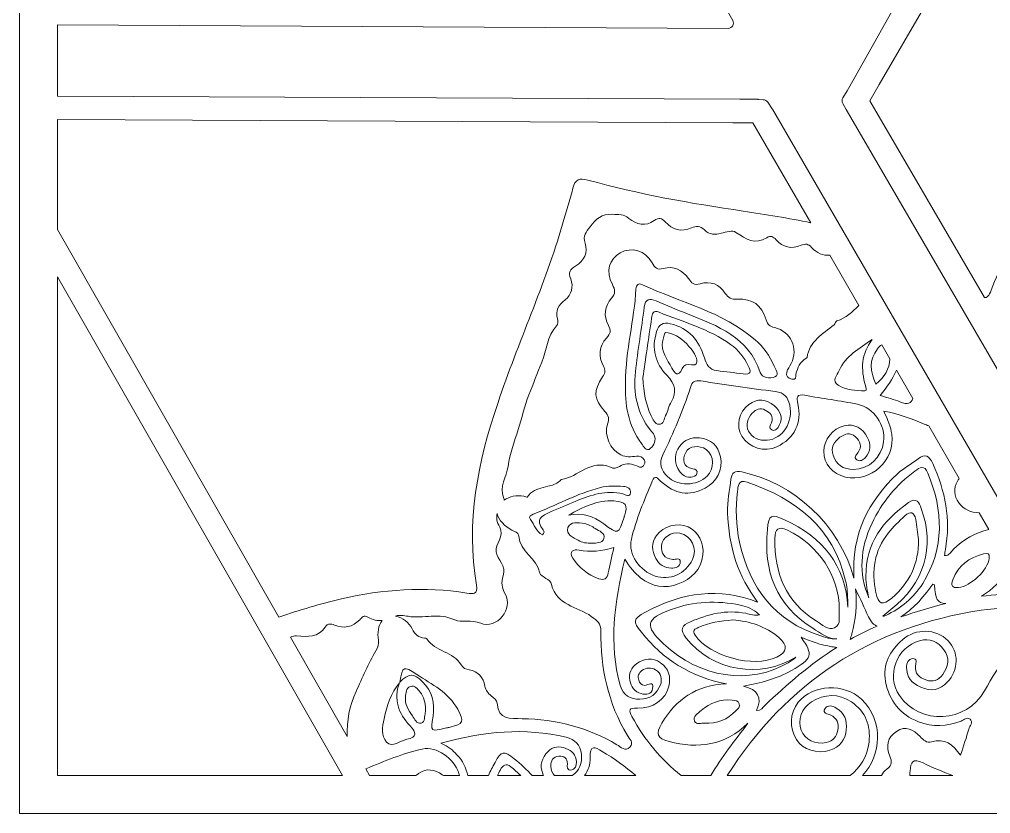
# Model space of a CAD drawing. Extents: x 13 to 5563, y -794 to -206.
# Drawn here: x 2300.8 to 2674.7, y -794.3 to -488.4 of the extents above; entities that cross this region are included whole.
import ezdxf

# ---------------------------------------------------------------- set-up
doc = ezdxf.new("R2010")
doc.units = 0
doc.header["$MEASUREMENT"] = 0
doc.layers.add('Layer 1', color=7, linetype='Continuous')

msp = doc.modelspace()

# ---------------------------------------------------------------- linework, layer by layer
at = {"layer": 'Layer 1', "lineweight": 0}
for points in [[(2300.75, -205.68), (2300.75, -794.32), (3275.25, -794.32), (3275.25, -205.68), (2300.75, -205.68)], [(2315.37, -779.7), (2315.37, -587.59), (2425.15, -779.7), (2315.37, -779.7)]]:
    msp.add_lwpolyline(points, dxfattribs=at)
for points, knots in [([(2739.53, -779.7), (2739.53, -779.7), (2737.33, -775.9), (2737.33, -775.9), (2737.33, -775.9), (2590.67, -523.04), (2590.67, -523.04), (2590.64, -522.99), (2590.61, -522.95), (2590.59, -522.91), (2590.59, -522.91), (2588.86, -520.35), (2588.86, -520.35), (2588.47, -519.77), (2587.84, -519.41), (2587.15, -519.36), (2587.15, -519.36), (2585.17, -519.23), (2585.17, -519.23), (2585.13, -519.23), (2585.08, -519.22), (2585.03, -519.22), (2585.03, -519.22), (2578.11, -519.19), (2578.11, -519.19), (2578.11, -519.19), (2315.37, -518.03), (2315.37, -518.03), (2315.37, -518.03), (2315.37, -490.5), (2315.37, -490.5), (2315.37, -490.5), (2573.64, -491.89), (2573.64, -491.89), (2573.64, -491.89), (2573.66, -491.89), (2573.66, -491.89), (2574.37, -491.89), (2575.03, -491.51), (2575.39, -490.9), (2575.75, -490.28), (2575.75, -489.51), (2575.4, -488.89), (2575.4, -488.89), (2430.29, -234.37), (2430.29, -234.37), (2430.29, -234.37), (2427.89, -230.18), (2427.89, -230.18), (2427.89, -230.18), (2426.55, -227.71), (2426.55, -227.71), (2426.2, -227.06), (2425.52, -226.66), (2424.79, -226.66), (2424.79, -226.66), (2424.79, -226.66), (2424.79, -226.66), (2424.79, -226.66), (2422.43, -226.66), (2422.43, -226.66), (2422.43, -226.66), (2315.37, -226.77), (2315.37, -226.77), (2315.37, -226.77), (2315.37, -220.3), (2315.37, -220.3), (2315.37, -220.3), (2481.4, -220.3), (2481.4, -220.3), (2481.4, -220.3), (2607.76, -439.3), (2607.76, -439.3), (2607.77, -439.3), (2607.77, -439.3), (2607.77, -439.3), (2608.13, -439.92), (2608.79, -440.3), (2609.5, -440.3), (2610.22, -440.3), (2610.88, -439.92), (2611.24, -439.3), (2611.24, -439.3), (2737.77, -220.3), (2737.77, -220.3), (2737.77, -220.3), (2785.49, -220.3), (2785.49, -220.3), (2785.49, -220.3), (2622.19, -511.23), (2622.19, -511.23), (2622.19, -511.23), (2619.48, -515.91), (2619.48, -515.91), (2619.48, -515.91), (2617.84, -518.59), (2617.84, -518.59), (2617.41, -519.29), (2617.4, -520.18), (2617.81, -520.89), (2617.81, -520.89), (2619.14, -523.17), (2619.14, -523.17), (2619.14, -523.17), (2768.38, -779.7), (2768.38, -779.7), (2768.38, -779.7), (2739.53, -779.7), (2739.53, -779.7)], [0, 0, 0, 0, 1, 1, 1, 2, 2, 2, 3, 3, 3, 4, 4, 4, 5, 5, 5, 6, 6, 6, 7, 7, 7, 8, 8, 8, 9, 9, 9, 10, 10, 10, 11, 11, 11, 12, 12, 12, 13, 13, 13, 14, 14, 14, 15, 15, 15, 16, 16, 16, 17, 17, 17, 18, 18, 18, 19, 19, 19, 20, 20, 20, 21, 21, 21, 22, 22, 22, 23, 23, 23, 24, 24, 24, 25, 25, 25, 26, 26, 26, 27, 27, 27, 28, 28, 28, 29, 29, 29, 30, 30, 30, 31, 31, 31, 32, 32, 32, 33, 33, 33, 34, 34, 34, 35, 35, 35, 36, 36, 36, 36]), ([(2906.69, -591.29), (2905.33, -592.31), (2904, -593.37), (2902.68, -594.47), (2899.91, -596.78), (2899.15, -596.01), (2898.05, -593.09), (2891.89, -576.84), (2882.27, -562.82), (2870.23, -550.37), (2859.28, -539.02), (2847.11, -529.09), (2834.81, -519.26), (2819.63, -507.14), (2804.62, -494.8), (2790.99, -480.88), (2786.68, -476.48), (2785.92, -476.6), (2781.78, -480.96), (2774.98, -488.11), (2767.57, -494.63), (2760.11, -501.08), (2742.5, -516.3), (2723.43, -529.78), (2706.78, -546.15), (2693.11, -559.59), (2681.75, -574.65), (2674.91, -592.72), (2674.05, -594.99), (2673.3, -595.76), (2672.29, -595.56), (2672.29, -595.56), (2628.19, -519.75), (2628.19, -519.75), (2628.19, -519.75), (2631.83, -513.47), (2631.83, -513.47), (2631.83, -513.47), (2686.06, -420.22), (2686.06, -420.22), (2697.82, -418), (2709.23, -414.68), (2719.06, -406.55), (2721.67, -404.39), (2722.79, -406.33), (2723.65, -408.51), (2728.05, -419.72), (2735.8, -428.42), (2744.88, -435.92), (2757.16, -446.06), (2769.76, -455.8), (2782.14, -465.82), (2785.34, -468.41), (2788, -468.06), (2791.13, -465.67), (2804.91, -455.14), (2818.56, -444.44), (2831.58, -432.99), (2839.25, -426.25), (2845.57, -418.43), (2849.37, -408.84), (2850.71, -405.44), (2852.24, -404.9), (2855.17, -407.22), (2862.51, -413.02), (2870.9, -416.78), (2880.01, -418.71), (2883.65, -419.48), (2887.3, -420.19), (2890.95, -420.86), (2890.95, -420.86), (2943.43, -512.42), (2943.43, -512.42), (2943.43, -512.42), (2947.65, -519.79), (2947.65, -519.79), (2947.65, -519.79), (2906.69, -591.29), (2906.69, -591.29)], [0, 0, 0, 0, 1, 1, 1, 2, 2, 2, 3, 3, 3, 4, 4, 4, 5, 5, 5, 6, 6, 6, 7, 7, 7, 8, 8, 8, 9, 9, 9, 10, 10, 10, 11, 11, 11, 12, 12, 12, 13, 13, 13, 14, 14, 14, 15, 15, 15, 16, 16, 16, 17, 17, 17, 18, 18, 18, 19, 19, 19, 20, 20, 20, 21, 21, 21, 22, 22, 22, 23, 23, 23, 24, 24, 24, 25, 25, 25, 26, 26, 26, 26]), ([(2579.41, -562.27), (2559.28, -559.31), (2539.22, -555.8), (2519.59, -550.3), (2516.43, -549.41), (2514.66, -550.09), (2513.84, -553.47), (2512.71, -558.12), (2511.26, -562.68), (2509.91, -567.27), (2503.01, -590.67), (2492.85, -612.88), (2485.03, -635.95), (2477.26, -658.86), (2472.59, -682.11), (2476.71, -706.39), (2477.31, -709.94), (2475.54, -709.8), (2472.98, -709.39), (2456.77, -706.8), (2440.72, -707.94), (2424.78, -711.63), (2416.59, -713.52), (2408.59, -715.94), (2400.68, -718.65), (2400.68, -718.65), (2315.37, -569.36), (2315.37, -569.36), (2315.37, -569.36), (2315.37, -527.06), (2315.37, -527.06), (2315.37, -527.06), (2575.49, -528.22), (2575.49, -528.22), (2575.49, -528.22), (2583.17, -528.26), (2583.17, -528.26), (2583.17, -528.26), (2605.5, -566.76), (2605.5, -566.76), (2596.86, -565), (2588.16, -563.56), (2579.41, -562.27)], [0, 0, 0, 0, 1, 1, 1, 2, 2, 2, 3, 3, 3, 4, 4, 4, 5, 5, 5, 6, 6, 6, 7, 7, 7, 8, 8, 8, 9, 9, 9, 10, 10, 10, 11, 11, 11, 12, 12, 12, 13, 13, 13, 14, 14, 14, 14]), ([(2615.46, -604.57), (2615.01, -604.69), (2614.86, -605.67), (2614.4, -606.05), (2610.12, -609.59), (2604.88, -612.34), (2604.02, -618.69), (2604.01, -618.79), (2603.78, -618.87), (2603.64, -618.95), (2601.32, -620.34), (2600.33, -622.6), (2599.75, -625.07), (2599.52, -626.04), (2600, -627.46), (2598.11, -626.99), (2596.68, -626.63), (2595.82, -625.76), (2596.23, -624.31), (2596.56, -623.15), (2597.33, -622.11), (2597.88, -621), (2600.78, -615.16), (2597.9, -608.64), (2591.55, -607.16), (2589.64, -606.71), (2588.87, -606.12), (2588.25, -604.13), (2586.45, -598.3), (2583.05, -595.94), (2577.17, -596.23), (2574.96, -596.34), (2573.68, -595.68), (2572.55, -593.95), (2570.23, -590.39), (2566.87, -589.1), (2562.85, -590.3), (2560.52, -590.99), (2559.59, -589.99), (2558.38, -588.29), (2556.04, -585), (2552.71, -583.24), (2548.65, -584.38), (2546.23, -585.05), (2545.47, -584.12), (2544.41, -582.24), (2541.69, -577.42), (2536.49, -575.91), (2532.09, -578.37), (2527.78, -580.78), (2526.47, -585.38), (2529.06, -590.51), (2530.1, -592.58), (2530.43, -593.92), (2528.76, -595.84), (2526.07, -598.92), (2525.55, -602.62), (2527.51, -606.29), (2528.56, -608.27), (2528.41, -609.53), (2526.83, -611.16), (2523.76, -614.35), (2523.64, -618.16), (2525.6, -621.95), (2526.44, -623.56), (2526.38, -624.56), (2525.32, -626.1), (2521.64, -631.44), (2521.85, -634.69), (2526.19, -639.4), (2527.68, -641.02), (2527.88, -642.31), (2527.22, -644.36), (2525.78, -648.85), (2528.21, -654.07), (2532.35, -656.17), (2534.27, -657.14), (2536.27, -657), (2538.29, -656.64), (2539.7, -656.39), (2540.73, -656.96), (2541.39, -658.17), (2541.81, -658.95), (2541.55, -659.73), (2541.01, -660.33), (2540.03, -661.44), (2538.98, -660.62), (2538.03, -660.24), (2535.86, -659.38), (2533.76, -659.39), (2531.75, -660.59), (2530.63, -661.26), (2529.69, -661.55), (2528.31, -660.94), (2520.84, -657.68), (2515.86, -664.68), (2509.4, -665.7), (2509.28, -665.72), (2509.21, -665.94), (2509.1, -666.04), (2505.44, -669.39), (2499.25, -667.68), (2496.26, -672.43), (2496.19, -672.54), (2495.41, -672.19), (2494.96, -672.1), (2492.21, -671.53), (2489.4, -672.11), (2487.41, -673.59), (2487.41, -673.34), (2487.39, -673.1), (2487.3, -672.92), (2485.15, -668.26), (2488.4, -664.62), (2488.91, -660.6), (2489.57, -655.44), (2491.29, -651.13), (2492.84, -646.4), (2494.27, -642.01), (2495.12, -637.54), (2496.91, -633.04), (2498.58, -628.87), (2500.15, -624.63), (2501.86, -620.4), (2503.72, -615.8), (2503.91, -610.5), (2507.56, -606.47), (2508.07, -605.9), (2508.18, -604.6), (2507.95, -603.8), (2507.02, -600.5), (2508.35, -598.46), (2510.89, -596.42), (2513.33, -594.47), (2514.2, -591.4), (2513.02, -588.42), (2511.99, -585.8), (2512.77, -584.74), (2515.02, -583.38), (2518.16, -581.48), (2519.76, -578.22), (2518.55, -574.63), (2517.56, -571.71), (2518.89, -570.41), (2520.46, -568.34), (2522.77, -565.28), (2524.9, -563.35), (2529.09, -563.5), (2531.48, -563.58), (2533.4, -563.4), (2535.4, -565.08), (2538.33, -567.53), (2541.81, -568.31), (2545.2, -565.94), (2546.96, -564.71), (2547.99, -564.78), (2549.43, -566.42), (2552.15, -569.51), (2555.63, -570.41), (2559.49, -568.76), (2561.39, -567.95), (2562.92, -567.81), (2564.47, -569.46), (2568.36, -573.59), (2573.76, -568.6), (2576.59, -570.46), (2580.75, -573.19), (2583.91, -575.27), (2588.52, -572.51), (2590.04, -571.6), (2591, -572.05), (2592.08, -573.28), (2594.71, -576.32), (2598.04, -576.98), (2601.69, -575.46), (2603.35, -574.76), (2604.55, -574.86), (2605.77, -576.25), (2607.78, -578.54), (2610.17, -579.51), (2612.75, -579.27), (2612.75, -579.27), (2623.97, -598.61), (2623.97, -598.61), (2621.39, -600.95), (2619.03, -603.62), (2615.46, -604.57)], [0, 0, 0, 0, 1, 1, 1, 2, 2, 2, 3, 3, 3, 4, 4, 4, 5, 5, 5, 6, 6, 6, 7, 7, 7, 8, 8, 8, 9, 9, 9, 10, 10, 10, 11, 11, 11, 12, 12, 12, 13, 13, 13, 14, 14, 14, 15, 15, 15, 16, 16, 16, 17, 17, 17, 18, 18, 18, 19, 19, 19, 20, 20, 20, 21, 21, 21, 22, 22, 22, 23, 23, 23, 24, 24, 24, 25, 25, 25, 26, 26, 26, 27, 27, 27, 28, 28, 28, 29, 29, 29, 30, 30, 30, 31, 31, 31, 32, 32, 32, 33, 33, 33, 34, 34, 34, 35, 35, 35, 36, 36, 36, 37, 37, 37, 38, 38, 38, 39, 39, 39, 40, 40, 40, 41, 41, 41, 42, 42, 42, 43, 43, 43, 44, 44, 44, 45, 45, 45, 46, 46, 46, 47, 47, 47, 48, 48, 48, 49, 49, 49, 50, 50, 50, 51, 51, 51, 52, 52, 52, 53, 53, 53, 54, 54, 54, 55, 55, 55, 56, 56, 56, 57, 57, 57, 58, 58, 58, 59, 59, 59, 60, 60, 60, 61, 61, 61, 62, 62, 62, 62]), ([(2557.96, -601.86), (2553.9, -600.26), (2549.87, -598.6), (2545.87, -596.89), (2543.32, -595.79), (2541.74, -596.07), (2541.33, -599.24), (2540.25, -607.57), (2538.85, -615.86), (2537.94, -624.21), (2537.05, -632.35), (2538.55, -640.04), (2543.74, -646.69), (2544.22, -647.3), (2544.8, -647.87), (2545.12, -648.56), (2546.06, -650.57), (2545.07, -652.53), (2543.8, -653.64), (2542.01, -655.19), (2541.12, -652.86), (2540.33, -651.8), (2535, -644.7), (2533.82, -636.49), (2534.15, -628.39), (2534.06, -615.85), (2537.56, -604.19), (2538.12, -592.22), (2538.2, -590.54), (2539.12, -589.93), (2540.61, -590.63), (2555.19, -597.48), (2571.41, -600.95), (2584.03, -611.84), (2587.31, -614.66), (2589.62, -618.12), (2591.36, -621.96), (2591.93, -623.22), (2593.49, -625.2), (2591.67, -626.08), (2589.76, -627), (2586.74, -626.59), (2585.99, -624.39), (2581.39, -610.84), (2569.64, -606.45), (2557.96, -601.86)], [0, 0, 0, 0, 1, 1, 1, 2, 2, 2, 3, 3, 3, 4, 4, 4, 5, 5, 5, 6, 6, 6, 7, 7, 7, 8, 8, 8, 9, 9, 9, 10, 10, 10, 11, 11, 11, 12, 12, 12, 13, 13, 13, 14, 14, 14, 15, 15, 15, 15]), ([(2551.37, -605.65), (2548.51, -604.97), (2546.95, -606), (2546.09, -608.69), (2544.03, -615.12), (2545.57, -620.92), (2550.04, -625.53), (2553.29, -628.89), (2553.94, -631.87), (2551.71, -635.82), (2550.8, -637.43), (2550.39, -639.31), (2549.56, -640.98), (2548.91, -642.27), (2548.93, -644.51), (2547.01, -644.4), (2545.43, -644.3), (2544.67, -642.45), (2544, -641.07), (2541.93, -636.81), (2541.08, -632.25), (2540.81, -626.41), (2541.81, -619.5), (2542.97, -611.51), (2544.16, -603.51), (2544.39, -601.91), (2544.69, -600.25), (2547.04, -601.21), (2556.38, -605.02), (2566.25, -607.62), (2574.6, -613.65), (2577.6, -615.81), (2579.73, -618.59), (2581.39, -621.82), (2582.49, -623.96), (2582.65, -625.44), (2579.45, -624.99), (2576.06, -624.51), (2572.66, -624.12), (2569.27, -623.71), (2566.34, -623.35), (2565.22, -621.41), (2564.47, -618.78), (2562.52, -612.06), (2558.48, -607.34), (2551.37, -605.65)], [0, 0, 0, 0, 1, 1, 1, 2, 2, 2, 3, 3, 3, 4, 4, 4, 5, 5, 5, 6, 6, 6, 7, 7, 7, 8, 8, 8, 9, 9, 9, 10, 10, 10, 11, 11, 11, 12, 12, 12, 13, 13, 13, 14, 14, 14, 15, 15, 15, 15]), ([(2561.56, -620.38), (2561.35, -621.75), (2560.46, -621.62), (2559.5, -621.44), (2557.98, -621.16), (2556.59, -621.46), (2555.96, -622.95), (2554.39, -626.62), (2552.97, -624.6), (2552.01, -622.75), (2550.29, -619.44), (2547.45, -616.44), (2548.48, -612.17), (2548.84, -610.66), (2548.99, -609.06), (2549.62, -609.02), (2554.69, -609.01), (2562.07, -617.05), (2561.56, -620.38)], [0, 0, 0, 0, 1, 1, 1, 2, 2, 2, 3, 3, 3, 4, 4, 4, 5, 5, 5, 6, 6, 6, 6]), ([(2626.52, -629.43), (2626.73, -630.14), (2627.15, -631.42), (2626.31, -631.45), (2622.74, -631.57), (2619.07, -631.12), (2616.02, -629.31), (2613.29, -627.69), (2615.62, -625.47), (2616.41, -623.69), (2618.9, -618.01), (2624.14, -615.16), (2629.03, -611.79), (2624.9, -617.31), (2624.64, -623.22), (2626.52, -629.43)], [0, 0, 0, 0, 1, 1, 1, 2, 2, 2, 3, 3, 3, 4, 4, 4, 5, 5, 5, 5]), ([(2635.92, -619.21), (2635.8, -623.03), (2633.82, -626.11), (2630.55, -628.92), (2628.1, -623.91), (2627.94, -619.51), (2631.09, -615.37), (2631.56, -614.75), (2632.1, -614.1), (2632.81, -613.84), (2632.81, -613.84), (2635.92, -619.21), (2635.92, -619.21)], [0, 0, 0, 0, 1, 1, 1, 2, 2, 2, 3, 3, 3, 4, 4, 4, 4]), ([(2639.77, -635.75), (2637.5, -634.78), (2635.07, -634.2), (2632.2, -633.28), (2634.69, -630.1), (2637.07, -626.98), (2638.41, -623.5), (2638.41, -623.5), (2644.77, -634.46), (2644.77, -634.46), (2644.16, -636.32), (2642.78, -637.03), (2639.77, -635.75)], [0, 0, 0, 0, 1, 1, 1, 2, 2, 2, 3, 3, 3, 4, 4, 4, 4]), ([(2662.45, -674.64), (2664.27, -677.21), (2667.22, -678.44), (2670.27, -678.43), (2670.27, -678.43), (2674.05, -684.96), (2674.05, -684.96), (2668.92, -686.19), (2664.25, -688.56), (2660.29, -692.57), (2659.4, -693.47), (2658.9, -695.03), (2656.94, -694.95), (2657.06, -694.1), (2657.15, -693.36), (2657.28, -692.63), (2659.41, -681.02), (2657.24, -670.07), (2652.4, -659.47), (2651.07, -656.56), (2649.55, -655.6), (2646.77, -657.75), (2644.2, -659.73), (2641.26, -661.17), (2638.84, -663.45), (2627.65, -674.01), (2621.1, -686.56), (2622.09, -703.65), (2616.35, -682.98), (2598.96, -666.97), (2578.92, -662.73), (2576.3, -662.17), (2575.05, -662.91), (2574.71, -665.45), (2574.13, -669.76), (2573.31, -674.05), (2573.43, -678.43), (2573.77, -691.46), (2577.51, -702.99), (2584.95, -712.89), (2570.39, -707.13), (2555.99, -708.99), (2541.78, -716.76), (2536.89, -719.43), (2536.88, -720.26), (2540.25, -724.47), (2548.51, -734.82), (2558.94, -741.67), (2573.03, -744.33), (2561.15, -744.75), (2553.56, -750.46), (2548.15, -759.53), (2545.66, -763.7), (2546.13, -765.35), (2550.89, -766.58), (2562.11, -769.47), (2572.5, -768.16), (2581.25, -759.53), (2576.25, -766.16), (2571.04, -772.55), (2566.97, -779.7), (2566.97, -779.7), (2555.6, -779.7), (2555.6, -779.7), (2547.78, -773.51), (2541.45, -765.94), (2536.59, -756.99), (2535.26, -754.56), (2535.33, -753.51), (2538.75, -753.71), (2544.58, -754.05), (2549.55, -750.32), (2550.78, -745.31), (2551.67, -741.63), (2550.76, -738.46), (2547.61, -736.23), (2544.56, -734.06), (2541.39, -734.49), (2538.45, -736.5), (2536.19, -738.05), (2535.33, -740.37), (2535.82, -743.04), (2536.27, -745.49), (2537.6, -747.41), (2540.1, -748.13), (2542.06, -748.69), (2544.24, -748.49), (2544.56, -746.15), (2545, -743), (2542.82, -744.91), (2541.55, -744.93), (2540.34, -744.95), (2539.56, -744.07), (2539.21, -742.96), (2538.74, -741.47), (2539.13, -740.17), (2540.42, -739.25), (2542.1, -738.06), (2543.99, -737.89), (2545.7, -738.95), (2547.86, -740.27), (2548.37, -742.59), (2547.54, -744.72), (2546.2, -748.14), (2543.6, -750.29), (2539.69, -750.27), (2535.92, -750.26), (2533.15, -748.91), (2532.05, -744.86), (2527.69, -728.85), (2529.84, -713.12), (2533.84, -696.31), (2535.85, -699.49), (2537.66, -701.73), (2539.92, -703.5), (2544.31, -706.96), (2549.33, -707.83), (2554.45, -705.87), (2559.47, -703.95), (2563.18, -700.51), (2563.91, -694.71), (2564.47, -690.24), (2562.03, -685.56), (2558.18, -683.92), (2553.96, -682.12), (2548.7, -683.55), (2546.03, -687.22), (2543.93, -690.1), (2544.24, -693.09), (2545.75, -696.04), (2546.99, -698.45), (2549.08, -699.75), (2551.78, -699.79), (2553.39, -699.81), (2555.25, -699.28), (2555.22, -697.42), (2555.2, -695.44), (2553.44, -696.57), (2552.33, -696.46), (2549.11, -696.13), (2547.63, -694.16), (2547.99, -691.03), (2548.35, -687.98), (2551.87, -685.72), (2554.98, -686.32), (2559.5, -687.2), (2561.97, -692.28), (2559.91, -696.47), (2557.16, -702.07), (2551.19, -704.7), (2545.48, -702.84), (2539.57, -700.9), (2535.04, -694.42), (2536.37, -688.73), (2538.18, -680.99), (2541.34, -673.66), (2544.4, -666.33), (2545.53, -663.61), (2546.44, -665.25), (2547.63, -666.32), (2553.26, -671.37), (2558.55, -672.16), (2564.76, -668.99), (2569.34, -666.65), (2571.72, -661.91), (2570.66, -656.9), (2569.75, -652.59), (2567.01, -650.11), (2562.64, -649.62), (2559.46, -649.26), (2556.77, -650.37), (2554.87, -652.96), (2552.95, -655.59), (2552.84, -658.51), (2554.25, -661.36), (2555.24, -663.39), (2556.76, -664.97), (2559.35, -664.72), (2560.29, -664.63), (2561.31, -664.43), (2561.61, -663.4), (2561.95, -662.21), (2561.06, -661.71), (2560.08, -661.52), (2556.09, -660.75), (2555.98, -658.1), (2557.31, -655.21), (2558.48, -652.67), (2562.6, -652.25), (2565.16, -654.1), (2568.31, -656.38), (2568.49, -661.49), (2565.51, -664.4), (2561.6, -668.22), (2554.2, -668.32), (2550.26, -664.5), (2547.85, -662.15), (2546.9, -659.58), (2548.53, -656.11), (2552.5, -647.66), (2556.34, -639.13), (2559.1, -630.18), (2559.77, -628.03), (2560.68, -627.29), (2563.13, -627.68), (2572.65, -629.22), (2582.21, -630.58), (2591.78, -631.74), (2595.2, -632.16), (2596.69, -633.97), (2597.34, -637.01), (2598.76, -643.64), (2594.67, -650.06), (2588.61, -650.5), (2585.64, -650.72), (2582.9, -649.79), (2581.51, -646.99), (2580.3, -644.54), (2581.03, -642.17), (2582.92, -640.13), (2584.37, -638.56), (2586.02, -637.91), (2587.91, -638.93), (2589.76, -639.91), (2591.35, -641.26), (2590.29, -643.77), (2589.87, -644.76), (2589.1, -646), (2590.48, -646.58), (2591.94, -647.2), (2592.76, -645.82), (2593.31, -644.75), (2594.87, -641.76), (2593.71, -639.18), (2591.42, -637.27), (2588.38, -634.73), (2584.94, -634.25), (2581.57, -636.78), (2577.72, -639.68), (2576.58, -645.06), (2578.91, -648.9), (2581.67, -653.45), (2587.69, -655.31), (2592.39, -653.05), (2599.13, -649.82), (2602.17, -643.87), (2600.5, -636.51), (2599.89, -633.82), (2600.02, -632.66), (2603.2, -633.23), (2609.93, -634.46), (2616.74, -635.29), (2623.44, -636.68), (2629.82, -638), (2634.26, -644.7), (2633.49, -651.08), (2632.75, -657.2), (2627.9, -661.64), (2621.86, -661.76), (2617.91, -661.83), (2615.32, -659.85), (2614.04, -656.29), (2612.99, -653.38), (2614.41, -651.11), (2616.7, -649.41), (2618.58, -648), (2620.69, -647.39), (2622.67, -649.17), (2624.62, -650.93), (2625.24, -653.08), (2623.58, -655.4), (2622.94, -656.28), (2621.78, -657.07), (2623.17, -658.04), (2624.43, -658.92), (2625.62, -658.1), (2626.47, -657.17), (2628.67, -654.8), (2628.65, -652.05), (2627.21, -649.38), (2625.34, -645.89), (2622.44, -644.08), (2618.34, -644.95), (2613.96, -645.89), (2610.5, -650.27), (2610.45, -654.78), (2610.41, -659.55), (2613.79, -663.59), (2618.76, -664.71), (2628.63, -666.92), (2638.06, -658.18), (2636.63, -648.14), (2636.24, -645.36), (2635.2, -642.77), (2633.57, -639.33), (2639.55, -640.4), (2644.39, -642.35), (2649.15, -644.28), (2649.73, -644.52), (2650.31, -644.76), (2650.88, -645), (2650.88, -645), (2662.61, -665.23), (2662.61, -665.23), (2662.36, -665.55), (2662.13, -665.9), (2661.92, -666.27), (2660.32, -669.08), (2660.57, -671.99), (2662.45, -674.64)], [0, 0, 0, 0, 1, 1, 1, 2, 2, 2, 3, 3, 3, 4, 4, 4, 5, 5, 5, 6, 6, 6, 7, 7, 7, 8, 8, 8, 9, 9, 9, 10, 10, 10, 11, 11, 11, 12, 12, 12, 13, 13, 13, 14, 14, 14, 15, 15, 15, 16, 16, 16, 17, 17, 17, 18, 18, 18, 19, 19, 19, 20, 20, 20, 21, 21, 21, 22, 22, 22, 23, 23, 23, 24, 24, 24, 25, 25, 25, 26, 26, 26, 27, 27, 27, 28, 28, 28, 29, 29, 29, 30, 30, 30, 31, 31, 31, 32, 32, 32, 33, 33, 33, 34, 34, 34, 35, 35, 35, 36, 36, 36, 37, 37, 37, 38, 38, 38, 39, 39, 39, 40, 40, 40, 41, 41, 41, 42, 42, 42, 43, 43, 43, 44, 44, 44, 45, 45, 45, 46, 46, 46, 47, 47, 47, 48, 48, 48, 49, 49, 49, 50, 50, 50, 51, 51, 51, 52, 52, 52, 53, 53, 53, 54, 54, 54, 55, 55, 55, 56, 56, 56, 57, 57, 57, 58, 58, 58, 59, 59, 59, 60, 60, 60, 61, 61, 61, 62, 62, 62, 63, 63, 63, 64, 64, 64, 65, 65, 65, 66, 66, 66, 67, 67, 67, 68, 68, 68, 69, 69, 69, 70, 70, 70, 71, 71, 71, 72, 72, 72, 73, 73, 73, 74, 74, 74, 75, 75, 75, 76, 76, 76, 77, 77, 77, 78, 78, 78, 79, 79, 79, 80, 80, 80, 81, 81, 81, 82, 82, 82, 83, 83, 83, 84, 84, 84, 85, 85, 85, 86, 86, 86, 87, 87, 87, 88, 88, 88, 89, 89, 89, 90, 90, 90, 91, 91, 91, 92, 92, 92, 93, 93, 93, 94, 94, 94, 95, 95, 95, 96, 96, 96, 97, 97, 97, 98, 98, 98, 99, 99, 99, 100, 100, 100, 101, 101, 101, 102, 102, 102, 103, 103, 103, 103]), ([(2648.56, -705.68), (2645.11, -711.25), (2640.18, -715.21), (2634.3, -718.01), (2633.87, -718.23), (2633.51, -718.29), (2633.19, -718.26), (2634.21, -717.41), (2635.23, -716.55), (2636.28, -715.74), (2649.02, -705.92), (2653.37, -691.42), (2648, -676.87), (2647.09, -674.39), (2646.2, -672.39), (2643.12, -674.55), (2633.2, -681.49), (2626.5, -690.17), (2626.68, -703.04), (2626.71, -705.86), (2627.24, -708.56), (2627.79, -711.25), (2623.84, -701.86), (2624.37, -692.34), (2629.03, -682.51), (2632.88, -674.37), (2638.32, -667.72), (2645.5, -662.4), (2647.47, -660.95), (2649.22, -659.91), (2650.55, -663.16), (2656.44, -677.66), (2657.1, -691.9), (2648.56, -705.68)], [0, 0, 0, 0, 1, 1, 1, 2, 2, 2, 3, 3, 3, 4, 4, 4, 5, 5, 5, 6, 6, 6, 7, 7, 7, 8, 8, 8, 9, 9, 9, 10, 10, 10, 11, 11, 11, 11]), ([(2595.34, -681.18), (2590.06, -678.81), (2589.29, -679.09), (2588.74, -684.97), (2587.23, -700.93), (2592.07, -714.11), (2606.18, -722.93), (2609.07, -724.73), (2612.42, -727.41), (2615.53, -726.98), (2614.15, -727.26), (2612.21, -726.84), (2609.29, -725.9), (2591.51, -720.24), (2581.99, -707.41), (2578.02, -689.78), (2576.57, -683.35), (2576.51, -676.85), (2577.24, -670.33), (2577.47, -668.29), (2577.37, -665.52), (2580.91, -666.7), (2599.87, -673.05), (2613.99, -684.23), (2618.87, -704.66), (2619.12, -705.71), (2619.33, -706.79), (2619.45, -707.86), (2619.58, -709.1), (2619.58, -710.34), (2619.62, -711.2), (2619.77, -712.45), (2619.8, -713.62), (2619.75, -714.76), (2618.82, -698.82), (2610.14, -687.84), (2595.34, -681.18)], [0, 0, 0, 0, 1, 1, 1, 2, 2, 2, 3, 3, 3, 4, 4, 4, 5, 5, 5, 6, 6, 6, 7, 7, 7, 8, 8, 8, 9, 9, 9, 10, 10, 10, 11, 11, 11, 12, 12, 12, 12]), ([(2533.1, -671.19), (2526.67, -669.55), (2520.83, -671.62), (2515.04, -673.97), (2511.74, -675.3), (2508.51, -676.82), (2505.21, -678.16), (2501.84, -679.54), (2499.09, -681.06), (2502.47, -685.09), (2502.88, -685.58), (2502.95, -686.24), (2502.12, -687.02), (2499.82, -685.65), (2498.94, -683.1), (2497.51, -681.02), (2496.68, -679.81), (2497.67, -679.38), (2498.55, -679.05), (2507.24, -675.74), (2515.39, -671.04), (2524.48, -668.75), (2527.37, -668.03), (2530.34, -668.1), (2533.29, -668.29), (2534.88, -668.39), (2536.33, -669.2), (2536.06, -670.76), (2535.73, -672.7), (2534.07, -671.44), (2533.1, -671.19)], [0, 0, 0, 0, 1, 1, 1, 2, 2, 2, 3, 3, 3, 4, 4, 4, 5, 5, 5, 6, 6, 6, 7, 7, 7, 8, 8, 8, 9, 9, 9, 10, 10, 10, 10]), ([(2525.78, -682.77), (2521.7, -679.75), (2517.33, -678.29), (2512.15, -679.41), (2517.65, -676.34), (2523.16, -673.48), (2529.65, -673.92), (2534.36, -674.24), (2535.09, -675.33), (2533.7, -679.74), (2533.66, -679.89), (2533.61, -680.04), (2533.56, -680.18), (2531.41, -686.84), (2531.37, -686.89), (2525.78, -682.77)], [0, 0, 0, 0, 1, 1, 1, 2, 2, 2, 3, 3, 3, 4, 4, 4, 5, 5, 5, 5]), ([(2487.74, -709.7), (2486.52, -707.38), (2486.12, -705.29), (2487.02, -702.73), (2488.33, -699.01), (2484.72, -696.47), (2484.27, -693.45), (2483.84, -690.56), (2487.63, -687.34), (2485.69, -683.97), (2484.56, -682.01), (2484.21, -680.39), (2484.76, -678.79), (2485.07, -681.45), (2487.83, -683.64), (2490.31, -685.18), (2491.32, -685.8), (2492.91, -685.84), (2493.01, -687.42), (2493.38, -693.47), (2500.01, -695.97), (2501.07, -701.69), (2501.22, -702.51), (2502.59, -703.16), (2503.48, -703.76), (2504.39, -704.38), (2505.38, -704.87), (2505.64, -706.06), (2507.41, -714.16), (2515.7, -714.58), (2520.95, -718.36), (2523.45, -720.17), (2524.66, -721.12), (2524.63, -723.98), (2524.46, -738.28), (2527.37, -751.8), (2534.82, -764.19), (2535.62, -765.52), (2537.51, -766.99), (2535.81, -768.71), (2533.95, -770.59), (2532.31, -768.66), (2530.83, -767.79), (2519.57, -761.1), (2507.29, -758.01), (2494.31, -757.77), (2489.71, -757.68), (2485.16, -758.45), (2484.73, -751.8), (2484.66, -750.8), (2483.38, -749.73), (2482.43, -748.98), (2481.16, -747.96), (2480.28, -746.91), (2479.98, -745.22), (2479.38, -741.84), (2477.4, -739.59), (2473.91, -738.97), (2472.61, -738.74), (2471.53, -738.28), (2470.86, -737.09), (2467.89, -731.86), (2460.76, -732.08), (2457.65, -727.02), (2457.52, -726.82), (2457.08, -726.75), (2456.78, -726.73), (2454.4, -726.57), (2453.08, -725.41), (2451.94, -723.18), (2450.74, -720.86), (2448.28, -718.71), (2445.6, -718.24), (2447.11, -717.73), (2448.77, -718.07), (2450.4, -718.34), (2456.31, -719.3), (2462.28, -716.79), (2468.44, -719.76), (2470.77, -720.89), (2474.92, -719.55), (2478.35, -721), (2481.37, -722.28), (2484.55, -720.92), (2486.66, -718.38), (2488.77, -715.84), (2489.32, -712.71), (2487.74, -709.7)], [0, 0, 0, 0, 1, 1, 1, 2, 2, 2, 3, 3, 3, 4, 4, 4, 5, 5, 5, 6, 6, 6, 7, 7, 7, 8, 8, 8, 9, 9, 9, 10, 10, 10, 11, 11, 11, 12, 12, 12, 13, 13, 13, 14, 14, 14, 15, 15, 15, 16, 16, 16, 17, 17, 17, 18, 18, 18, 19, 19, 19, 20, 20, 20, 21, 21, 21, 22, 22, 22, 23, 23, 23, 24, 24, 24, 25, 25, 25, 26, 26, 26, 27, 27, 27, 28, 28, 28, 29, 29, 29, 29]), ([(2630.48, -709.16), (2628.85, -700.94), (2629.87, -693.05), (2635.27, -686.26), (2637.18, -683.86), (2639.46, -681.74), (2641.7, -679.63), (2643.8, -677.64), (2645.35, -678.22), (2645.86, -681.02), (2646.32, -683.6), (2646.56, -686.22), (2646.89, -688.82), (2647.11, -698.04), (2643.54, -705.44), (2636.63, -711.33), (2633.19, -714.27), (2631.41, -713.82), (2630.48, -709.16)], [0, 0, 0, 0, 1, 1, 1, 2, 2, 2, 3, 3, 3, 4, 4, 4, 5, 5, 5, 6, 6, 6, 6]), ([(2511.96, -684.17), (2512.9, -681.73), (2515.99, -682.27), (2518.25, -682.66), (2519.73, -682.91), (2521.19, -683.7), (2522.46, -684.55), (2523.91, -685.52), (2526.48, -686.19), (2525.77, -688.41), (2525.15, -690.38), (2522.69, -690.02), (2521.39, -690.18), (2519.11, -690.29), (2517.4, -689.93), (2515.92, -689.07), (2513.99, -687.95), (2510.92, -686.89), (2511.96, -684.17)], [0, 0, 0, 0, 1, 1, 1, 2, 2, 2, 3, 3, 3, 4, 4, 4, 5, 5, 5, 6, 6, 6, 6]), ([(2614.62, -722.74), (2612.15, -723.82), (2609.7, -721.5), (2607.49, -720.09), (2595.85, -712.67), (2591.33, -701.69), (2591.64, -688.29), (2591.72, -684.71), (2592.81, -683.47), (2596.49, -685.22), (2608.48, -690.93), (2616.43, -702.84), (2616.43, -715.87), (2616.03, -718.03), (2617.44, -721.51), (2614.62, -722.74)], [0, 0, 0, 0, 1, 1, 1, 2, 2, 2, 3, 3, 3, 4, 4, 4, 5, 5, 5, 5]), ([(2516.24, -692.84), (2520.62, -693.81), (2524.83, -693.16), (2529.63, -691.88), (2528.79, -695.64), (2528.06, -698.63), (2527.47, -701.66), (2527.05, -703.81), (2525.96, -704.6), (2523.86, -703.89), (2519.56, -702.45), (2516.25, -699.63), (2513.83, -695.95), (2512.15, -693.4), (2514.03, -692.36), (2516.24, -692.84)], [0, 0, 0, 0, 1, 1, 1, 2, 2, 2, 3, 3, 3, 4, 4, 4, 5, 5, 5, 5]), ([(2660.14, -704.26), (2662.24, -698.71), (2666.41, -695.66), (2672, -694.34), (2673.31, -694.03), (2674.47, -693.94), (2674.2, -696.04), (2673.61, -700.51), (2666.93, -706.9), (2662.35, -707.2), (2659.9, -707.51), (2659.28, -706.52), (2660.14, -704.26)], [0, 0, 0, 0, 1, 1, 1, 2, 2, 2, 3, 3, 3, 4, 4, 4, 4]), ([(2685.79, -709.27), (2680.92, -709.56), (2676.06, -710.11), (2671.2, -710.64), (2671.74, -710.3), (2672.27, -709.95), (2672.79, -709.59), (2676.91, -706.71), (2680.03, -703.15), (2682.21, -699.03), (2682.21, -699.03), (2688.07, -709.13), (2688.07, -709.13), (2687.38, -709.17), (2686.62, -709.22), (2685.79, -709.27)], [0, 0, 0, 0, 1, 1, 1, 2, 2, 2, 3, 3, 3, 4, 4, 4, 5, 5, 5, 5]), ([(2657.43, -713.4), (2651.6, -714.92), (2645.81, -716.59), (2640.12, -718.58), (2644.61, -715.57), (2648.25, -711.89), (2652.4, -705.93), (2652.64, -706.04), (2653.06, -706.13), (2653.07, -706.26), (2653.63, -711.74), (2654.01, -713.19), (2657.43, -713.4)], [0, 0, 0, 0, 1, 1, 1, 2, 2, 2, 3, 3, 3, 4, 4, 4, 4]), ([(2622.66, -707.76), (2624.56, -711.83), (2626.17, -715.14), (2627.66, -718.5), (2628.58, -720.57), (2629.69, -721.7), (2631.02, -722.09), (2627.43, -723.63), (2623.96, -725.35), (2620.62, -727.24), (2620.82, -726.62), (2621.03, -725.92), (2621.26, -725.07), (2622.75, -719.66), (2623.37, -714.15), (2622.66, -707.76)], [0, 0, 0, 0, 1, 1, 1, 2, 2, 2, 3, 3, 3, 4, 4, 4, 5, 5, 5, 5]), ([(2548.75, -728.95), (2541.32, -721.94), (2541.93, -719.35), (2551.7, -715.74), (2560.41, -712.52), (2569.28, -712.19), (2578.29, -714.05), (2580.89, -714.59), (2583.37, -715.48), (2585.28, -717.5), (2585.44, -717.6), (2585.6, -717.71), (2585.76, -717.81), (2583.94, -718.15), (2582.15, -717.54), (2580.41, -717.19), (2572.89, -715.69), (2565.94, -717.54), (2559.11, -720.41), (2555.79, -721.8), (2554.95, -723.5), (2557.43, -726.7), (2567.34, -739.48), (2586.34, -742.61), (2599.68, -734.03), (2598.93, -734.97), (2597.84, -735.58), (2596.76, -736.22), (2581.97, -745), (2562.69, -742.09), (2548.75, -728.95)], [0, 0, 0, 0, 1, 1, 1, 2, 2, 2, 3, 3, 3, 4, 4, 4, 5, 5, 5, 6, 6, 6, 7, 7, 7, 8, 8, 8, 9, 9, 9, 10, 10, 10, 10]), ([(2438.95, -727.53), (2439.17, -729.11), (2438.94, -730.07), (2438.04, -731.59), (2435.1, -736.61), (2432.8, -742.01), (2430.37, -747.31), (2427.84, -752.84), (2426.74, -758.61), (2426.99, -764.69), (2426.99, -764.69), (2405.14, -726.44), (2405.14, -726.44), (2405.86, -726), (2406.61, -725.73), (2407.46, -725.83), (2412.02, -726.34), (2415.71, -726.46), (2418.5, -722.48), (2419.55, -720.97), (2420.58, -721.17), (2422.04, -721.73), (2425.67, -723.13), (2428.99, -722.61), (2431.76, -719.67), (2432.61, -718.77), (2433.45, -717.72), (2434.91, -718.61), (2436.78, -719.74), (2438.61, -720.13), (2440.46, -719.95), (2438.84, -721.8), (2438.56, -724.73), (2438.95, -727.53)], [0, 0, 0, 0, 1, 1, 1, 2, 2, 2, 3, 3, 3, 4, 4, 4, 5, 5, 5, 6, 6, 6, 7, 7, 7, 8, 8, 8, 9, 9, 9, 10, 10, 10, 11, 11, 11, 11]), ([(2599.97, -765.84), (2602.42, -769.69), (2607.75, -771.46), (2612.85, -769.93), (2616.7, -768.77), (2618.7, -765.85), (2619.13, -762.01), (2619.53, -758.53), (2618.41, -755.5), (2615.2, -753.66), (2613.81, -752.87), (2611.9, -752.3), (2610.96, -753.85), (2609.72, -755.89), (2612, -755.82), (2613.12, -756.37), (2615.55, -757.58), (2616.35, -759.67), (2615.87, -762.2), (2615.41, -764.68), (2614.06, -766.43), (2611.39, -766.95), (2607.11, -767.79), (2603.26, -765.93), (2601.79, -762.21), (2600.25, -758.32), (2601.92, -753.62), (2605.74, -751.32), (2610.86, -748.24), (2616.11, -747.88), (2621.13, -751.32), (2626.5, -755), (2628.62, -760.5), (2627.88, -766.76), (2627.25, -772.13), (2624.55, -776.63), (2620.66, -779.7), (2620.66, -779.7), (2573.22, -779.7), (2573.22, -779.7), (2596.1, -743.98), (2628.5, -722.36), (2671.06, -716.04), (2677.69, -715.05), (2684.44, -714.83), (2691.15, -714.43), (2691.15, -714.43), (2693.49, -718.46), (2693.49, -718.46), (2685.24, -727.11), (2678.11, -736.53), (2672.36, -747.07), (2665.57, -759.5), (2647.22, -760.37), (2639.56, -748.85), (2634.43, -741.15), (2638.45, -730.25), (2647.35, -727.75), (2651.31, -726.63), (2654.4, -728.05), (2656.73, -731.23), (2659.1, -734.46), (2658.46, -737.67), (2656.25, -740.71), (2654.61, -742.98), (2652.45, -743.86), (2649.73, -742.84), (2647.2, -741.89), (2645.35, -740.43), (2645.77, -737.34), (2645.92, -736.18), (2646.6, -734.5), (2644.56, -734.63), (2642.96, -734.74), (2642.42, -736.36), (2642.35, -737.81), (2642.18, -741.77), (2644.41, -744.14), (2647.82, -745.67), (2651.69, -747.41), (2655.12, -746.78), (2658.03, -743.71), (2662.48, -738.99), (2662.54, -732.09), (2658.23, -727.68), (2653.77, -723.12), (2645.91, -722.85), (2640.81, -727.35), (2636.01, -731.57), (2633.01, -736.8), (2634.24, -743.43), (2635.62, -750.83), (2639.82, -756.21), (2646.96, -758.94), (2652.41, -761.03), (2657.91, -760.82), (2663.36, -758.68), (2664.45, -758.25), (2665.73, -757), (2666.77, -757.95), (2668.07, -759.12), (2666.65, -760.56), (2666.3, -761.81), (2665.42, -764.95), (2664.33, -768.02), (2663.1, -771.84), (2660.22, -767.7), (2657.04, -765.14), (2651.94, -766.71), (2650.15, -767.26), (2648.72, -765.89), (2647.51, -764.63), (2644.91, -761.92), (2641.95, -760.34), (2638.42, -762.67), (2634.91, -764.99), (2634.41, -768.49), (2635.88, -772.16), (2636.72, -774.28), (2636.94, -775.52), (2634.73, -777.16), (2633.76, -777.87), (2633.09, -778.74), (2632.67, -779.7), (2632.67, -779.7), (2625.34, -779.7), (2625.34, -779.7), (2632.67, -771.83), (2633.78, -758.64), (2624.93, -750.26), (2618.41, -744.08), (2606.29, -744.45), (2600.66, -751.45), (2597.34, -755.57), (2597.06, -761.28), (2599.97, -765.84)], [0, 0, 0, 0, 1, 1, 1, 2, 2, 2, 3, 3, 3, 4, 4, 4, 5, 5, 5, 6, 6, 6, 7, 7, 7, 8, 8, 8, 9, 9, 9, 10, 10, 10, 11, 11, 11, 12, 12, 12, 13, 13, 13, 14, 14, 14, 15, 15, 15, 16, 16, 16, 17, 17, 17, 18, 18, 18, 19, 19, 19, 20, 20, 20, 21, 21, 21, 22, 22, 22, 23, 23, 23, 24, 24, 24, 25, 25, 25, 26, 26, 26, 27, 27, 27, 28, 28, 28, 29, 29, 29, 30, 30, 30, 31, 31, 31, 32, 32, 32, 33, 33, 33, 34, 34, 34, 35, 35, 35, 36, 36, 36, 37, 37, 37, 38, 38, 38, 39, 39, 39, 40, 40, 40, 41, 41, 41, 42, 42, 42, 43, 43, 43, 44, 44, 44, 45, 45, 45, 45]), ([(2592.35, -734.05), (2583.36, -738.36), (2566.56, -733.78), (2560.94, -725.66), (2559.56, -723.65), (2560.84, -723.27), (2562.12, -722.67), (2566.29, -720.74), (2570.75, -720.16), (2575.32, -719.73), (2581.93, -720.25), (2588.09, -722.13), (2593.25, -726.57), (2596.7, -729.54), (2596.35, -732.14), (2592.35, -734.05)], [0, 0, 0, 0, 1, 1, 1, 2, 2, 2, 3, 3, 3, 4, 4, 4, 5, 5, 5, 5]), ([(2597.99, -739.23), (2605.94, -734.7), (2606.62, -733.22), (2601.72, -726.39), (2605.52, -727.97), (2609.37, -729.39), (2613.51, -730.06), (2614.24, -730.17), (2614.88, -730.27), (2615.45, -730.34), (2605.4, -736.7), (2596.34, -744.44), (2587.65, -752.76), (2586.93, -753.45), (2586.49, -754.62), (2584.59, -754.68), (2586.85, -749.59), (2585.02, -746.54), (2579.55, -745.28), (2586.16, -744), (2592.33, -742.45), (2597.99, -739.23)], [0, 0, 0, 0, 1, 1, 1, 2, 2, 2, 3, 3, 3, 4, 4, 4, 5, 5, 5, 6, 6, 6, 7, 7, 7, 7]), ([(2455.99, -743.57), (2452.46, -740.14), (2450.66, -740.22), (2447.17, -743.72), (2448.45, -737.41), (2448.53, -737.34), (2453.75, -740.75), (2459.56, -744.54), (2465.98, -747.68), (2469.51, -754.14), (2472.11, -758.9), (2471.69, -759.8), (2466.56, -761.05), (2466.11, -761.17), (2465.65, -761.25), (2465.2, -761.36), (2459.03, -762.85), (2459.06, -762.86), (2460.01, -756.81), (2460.8, -751.77), (2459.75, -747.21), (2455.99, -743.57)], [0, 0, 0, 0, 1, 1, 1, 2, 2, 2, 3, 3, 3, 4, 4, 4, 5, 5, 5, 6, 6, 6, 7, 7, 7, 7]), ([(2447.06, -743.92), (2444.75, -750.32), (2446.66, -755.76), (2451.13, -760.46), (2453.61, -763.07), (2454.04, -764.95), (2449.9, -765.71), (2447.29, -766.19), (2444.51, -769.13), (2442.14, -766.76), (2439.84, -764.45), (2440.47, -760.84), (2441.17, -757.81), (2442.32, -752.86), (2443.72, -747.96), (2447.06, -743.92)], [0, 0, 0, 0, 1, 1, 1, 2, 2, 2, 3, 3, 3, 4, 4, 4, 5, 5, 5, 5]), ([(2457.12, -754.04), (2457.09, -754.51), (2457.14, -754.99), (2457.03, -755.43), (2456.67, -756.88), (2457.03, -759.03), (2455.38, -759.45), (2453.67, -759.89), (2452.94, -757.85), (2452.09, -756.64), (2450.56, -754.48), (2449.07, -752.22), (2449.39, -749.4), (2449.56, -747.9), (2449.54, -746.01), (2451.23, -745.4), (2453.01, -744.76), (2454.02, -746.4), (2454.99, -747.54), (2456.58, -749.38), (2457.06, -751.66), (2457.12, -754.04)], [0, 0, 0, 0, 1, 1, 1, 2, 2, 2, 3, 3, 3, 4, 4, 4, 5, 5, 5, 6, 6, 6, 7, 7, 7, 7]), ([(2576.59, -754.77), (2573.4, -758.06), (2569.59, -759.87), (2564.32, -759.53), (2563.47, -759.35), (2561.33, -760.31), (2560.68, -758.68), (2559.95, -756.82), (2561.99, -755.72), (2563.21, -754.66), (2566.64, -751.72), (2570.58, -750.11), (2575.21, -750.63), (2576.31, -750.75), (2577.5, -750.85), (2577.93, -752.03), (2578.4, -753.28), (2577.32, -754.01), (2576.59, -754.77)], [0, 0, 0, 0, 1, 1, 1, 2, 2, 2, 3, 3, 3, 4, 4, 4, 5, 5, 5, 6, 6, 6, 6]), ([(2506.79, -779.7), (2505.97, -778.86), (2505.44, -777.63), (2505.37, -776.11), (2505.27, -773.92), (2506.26, -772.41), (2508.47, -772.2), (2510.44, -772.02), (2511.82, -772.96), (2511.72, -775.18), (2511.66, -776.36), (2511.65, -777.69), (2513.1, -777.59), (2514.78, -777.47), (2515.27, -775.87), (2515.23, -774.43), (2515.15, -771.79), (2513.51, -770.16), (2511.19, -769.22), (2508.67, -768.2), (2506.19, -768.4), (2504.28, -770.43), (2502.02, -772.83), (2500.85, -775.71), (2502.24, -778.99), (2502.35, -779.24), (2502.46, -779.47), (2502.58, -779.7), (2502.58, -779.7), (2498.19, -779.7), (2498.19, -779.7), (2496.1, -777.42), (2493.81, -775.27), (2491.29, -773.27), (2487.29, -770.07), (2486.37, -770.11), (2483.87, -774.61), (2482.92, -776.3), (2482.07, -778), (2481.3, -779.7), (2481.3, -779.7), (2473.41, -779.7), (2473.41, -779.7), (2472.85, -776.8), (2471.43, -773.97), (2469.1, -771.52), (2467.61, -769.96), (2466.03, -768.48), (2463.02, -767.24), (2479.66, -762.62), (2495.34, -761.12), (2511.28, -764.93), (2514.59, -765.72), (2516.72, -767.81), (2517.13, -771.39), (2517.53, -774.93), (2516.4, -777.77), (2513.59, -779.7), (2513.59, -779.7), (2506.79, -779.7), (2506.79, -779.7)], [0, 0, 0, 0, 1, 1, 1, 2, 2, 2, 3, 3, 3, 4, 4, 4, 5, 5, 5, 6, 6, 6, 7, 7, 7, 8, 8, 8, 9, 9, 9, 10, 10, 10, 11, 11, 11, 12, 12, 12, 13, 13, 13, 14, 14, 14, 15, 15, 15, 16, 16, 16, 17, 17, 17, 18, 18, 18, 19, 19, 19, 20, 20, 20, 20]), ([(2464.01, -779.7), (2463.85, -779.58), (2463.7, -779.46), (2463.53, -779.35), (2460.69, -777.41), (2457.57, -776.64), (2454.41, -778.89), (2454.05, -779.14), (2453.72, -779.42), (2453.41, -779.7), (2453.41, -779.7), (2435.57, -779.7), (2435.57, -779.7), (2435.57, -779.7), (2434.11, -777.15), (2434.11, -777.15), (2441.37, -774.03), (2448.44, -771.15), (2455.88, -769.45), (2461.35, -768.19), (2468.16, -773.11), (2469.95, -778.8), (2470.05, -779.1), (2470.12, -779.4), (2470.19, -779.7), (2470.19, -779.7), (2464.01, -779.7), (2464.01, -779.7)], [0, 0, 0, 0, 1, 1, 1, 2, 2, 2, 3, 3, 3, 4, 4, 4, 5, 5, 5, 6, 6, 6, 7, 7, 7, 8, 8, 8, 9, 9, 9, 9]), ([(2518.34, -779.7), (2519.71, -777.81), (2520.54, -775.43), (2520.49, -772.79), (2520.37, -767.62), (2522.36, -768.65), (2525.15, -770.37), (2529.74, -773.18), (2534.12, -776.24), (2538.1, -779.7), (2538.1, -779.7), (2518.34, -779.7), (2518.34, -779.7)], [0, 0, 0, 0, 1, 1, 1, 2, 2, 2, 3, 3, 3, 4, 4, 4, 4]), ([(2643.68, -778.03), (2643.89, -774.35), (2644.73, -772.93), (2648.73, -774.84), (2652.5, -776.64), (2656.32, -778.25), (2660.17, -779.7), (2660.17, -779.7), (2643.56, -779.7), (2643.56, -779.7), (2643.6, -779.15), (2643.65, -778.59), (2643.68, -778.03)], [0, 0, 0, 0, 1, 1, 1, 2, 2, 2, 3, 3, 3, 4, 4, 4, 4]), ([(2493.78, -779.7), (2493.78, -779.7), (2484.81, -779.7), (2484.81, -779.7), (2485.17, -778.96), (2485.54, -778.22), (2485.92, -777.48), (2486.88, -775.6), (2488.11, -774.83), (2489.95, -776.3), (2491.27, -777.36), (2492.55, -778.5), (2493.78, -779.7)], [0, 0, 0, 0, 1, 1, 1, 2, 2, 2, 3, 3, 3, 4, 4, 4, 4])]:
    msp.add_open_spline(points, degree=3, knots=knots, dxfattribs=at)

doc.saveas('drawing.dxf')
